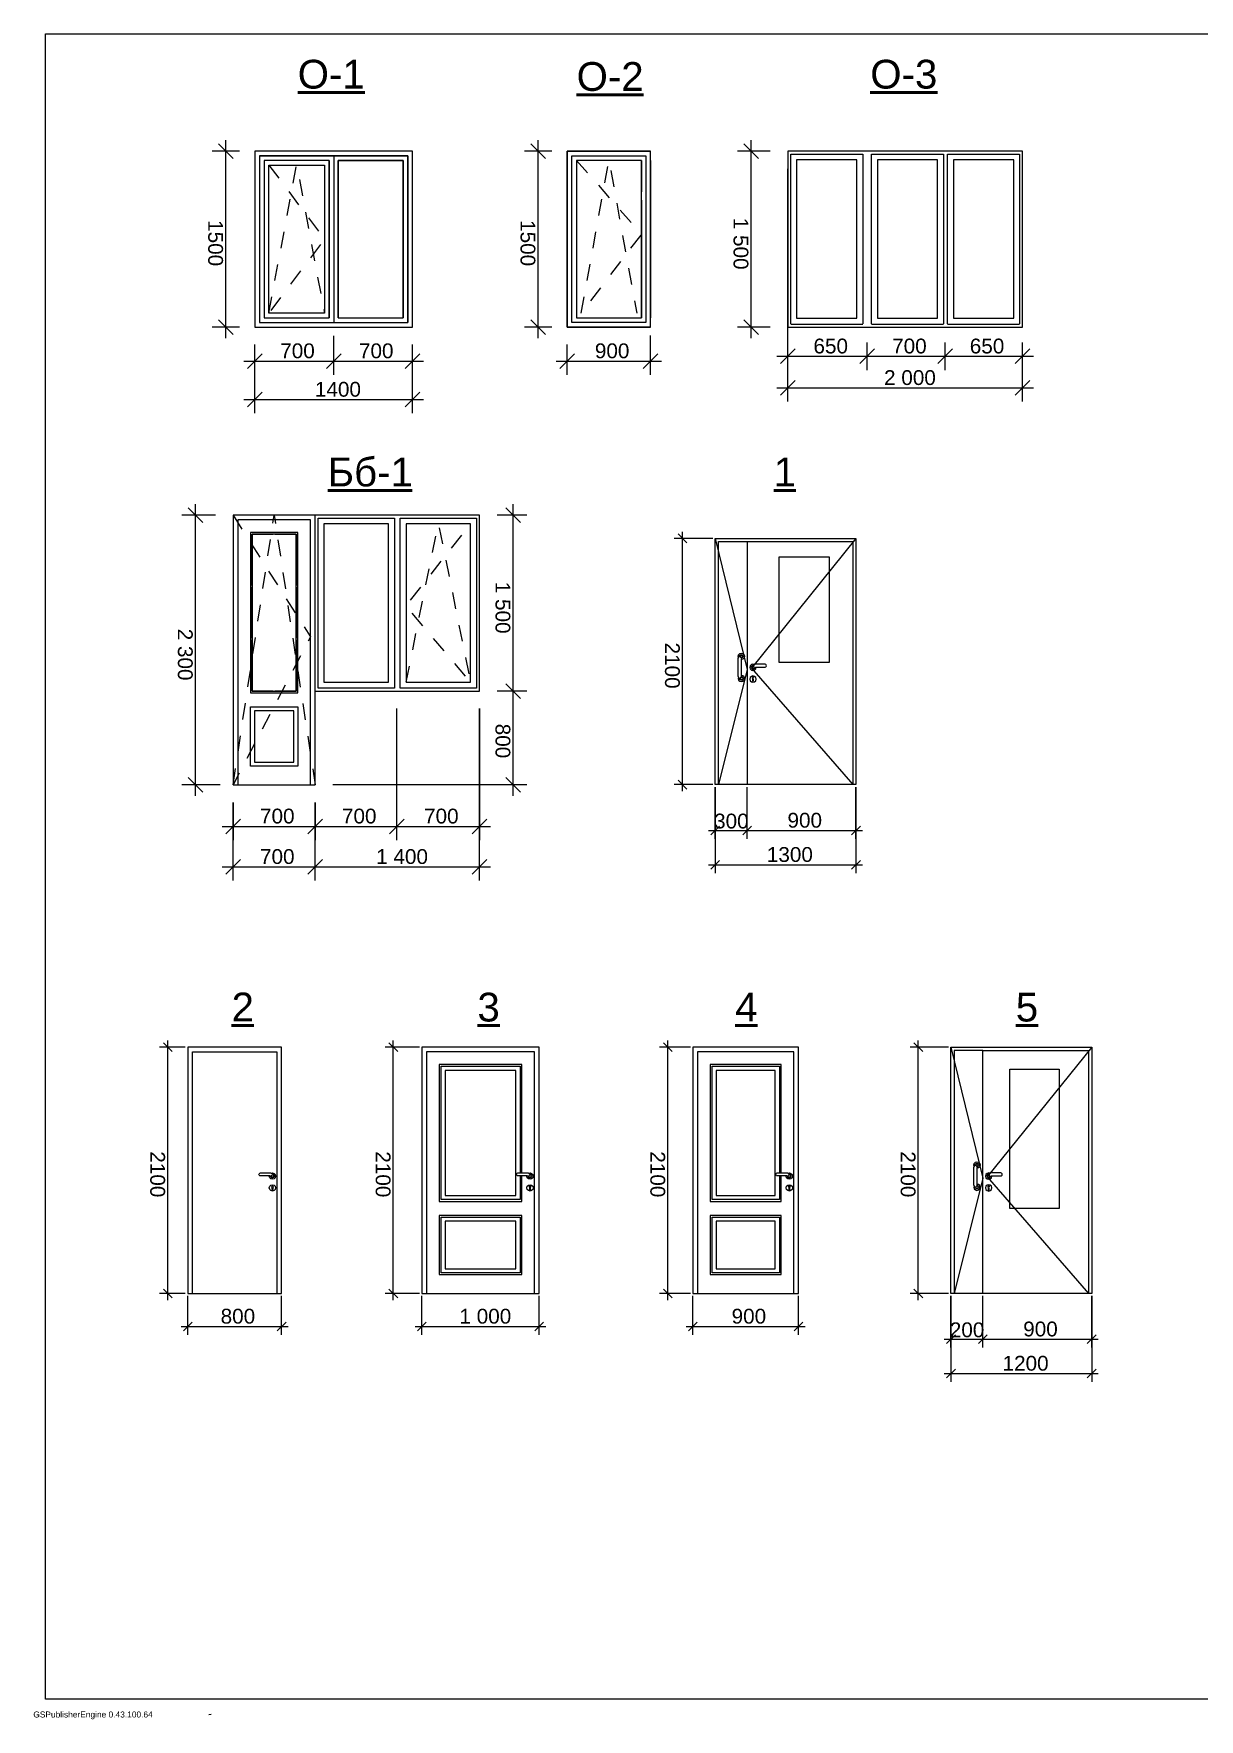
# Model space of a CAD drawing. Header units: millimetres. Extents: x 1372 to 666090, y 1285 to 31551.
# Drawn here: x 337854 to 357527, y 1655 to 30115 of the extents above; entities that cross this region are included whole.
import ezdxf

# ---------------------------------------------------------------- set-up
doc = ezdxf.new("R2010")
doc.units = ezdxf.units.MM
for name, color, linetype in [('PDF _ar_note', 7, 'Continuous'), ('PDF _Геометрия', 7, 'Continuous'), ('PDF _Конструктив - Стены Несущие', 7, 'Continuous'), ('PDF _план', 7, 'Continuous'), ('PDF _РАЗМЕР', 7, 'Continuous'), ('PDF _Размер - Общий', 7, 'Continuous'), ('PDF _Слой ArchiCAD', 7, 'Continuous'), ('PDF _Текст', 7, 'Continuous')]:
    doc.layers.add(name, color=color, linetype=linetype)
doc.styles.add('PDF Arial', font='arial.ttf')

msp = doc.modelspace()

# ---------------------------------------------------------------- linework, layer by layer
at = {"layer": 'PDF _ar_note', "lineweight": 0}
for points in [[(350429.8, 19506.5), (351283.9, 19506.5), (351283.9, 21274.7), (350429.8, 21274.7)], [(355163.8, 10277.4), (354331.8, 10277.4), (354331.8, 12633.2), (355163.8, 12633.2)]]:
    msp.add_lwpolyline(points, close=True, dxfattribs=at)
at = {"layer": 'PDF _Геометрия', "lineweight": 9}
msp.add_lwpolyline([(340811.2, 1734.5), (340850.4, 1742.4)], dxfattribs=at)
at = {"layer": 'PDF _Конструктив - Стены Несущие', "lineweight": 25}
for points in [[(354542.9, 25209.4), (354542.9, 28132.8), (350582.5, 28132.8), (350582.5, 25209.4), (350582.5, 25206.3), (350582.5, 25172.4), (350582.5, 25162.5), (354542.9, 25162.5), (354542.9, 25172.4), (354542.9, 25206.3), (354542.9, 25209.4)], [(350632, 25219.3), (350632, 25311), (350632, 27984.2), (350632, 28083.3), (351845.8, 28083.3), (351845.8, 27984.2), (351845.8, 25311), (351845.8, 25219.3)], [(351994.3, 25219.3), (351994.3, 25311), (351994.3, 27984.2), (351994.3, 28083.3), (353208.2, 28083.3), (353208.2, 27984.2), (353208.2, 25311), (353208.2, 25219.3)], [(353279.5, 25219.3), (353279.5, 25311), (353279.5, 27984.2), (353279.5, 28083.3), (354493.4, 28083.3), (354493.4, 27984.2), (354493.4, 25311), (354493.4, 25219.3)], [(350632, 25212), (351845.8, 25212)], [(351994.3, 25212), (353208.2, 25212)], [(353279.5, 25212), (354493.4, 25212)], [(342604.3, 19016.2), (345376.5, 19016.2), (345376.5, 21986.5), (341218.1, 21986.5), (341218.1, 17432.1), (341297.3, 17432.1), (342525.1, 17432.1), (342525.1, 21907.3), (341297.3, 21907.3), (341297.3, 17432.1)], [(341218.1, 21986.5), (341368, 21750.6)], [(341890.7, 21852), (341911.2, 21986.5), (341932.8, 21844.7)], [(342525.1, 17432.1), (342604.3, 17432.1), (342604.3, 19016.2), (342604.3, 19115.2), (342604.3, 21887.5), (342604.3, 21986.5)], [(341540.9, 20801), (341540.9, 21663.7), (341896.3, 21663.7)], [(341926, 21663.7), (342281.5, 21663.7), (342281.5, 20801)], [(344696.7, 21773.2), (344752.4, 21499.4)], [(344905.1, 21427.4), (345077.8, 21647)], [(341517.9, 21514.8), (341667.7, 21279)], [(341806.7, 21299.5), (341848.7, 21575.7)], [(341974.8, 21568.5), (342016.8, 21292.2)], [(344585.1, 21355.1), (344640.9, 21628.9)], [(344473.6, 20807.6), (344529.3, 21081.3)], [(344559.5, 20988.2), (344732.3, 21207.8)], [(344808.2, 21225.6), (344864, 20951.8)], [(341722.6, 20747), (341764.6, 21023.3)], [(341817.6, 21043.1), (341967.5, 20807.3)], [(342058.9, 21016), (342100.9, 20739.8)], [(341540.9, 19908.6), (341540.9, 20771.3)], [(342117.3, 20571.5), (342267.2, 20335.7)], [(342281.5, 20771.3), (342281.5, 19908.6)], [(344214, 20549), (344386.8, 20768.6)], [(344362, 20259.9), (344417.8, 20533.8)], [(344919.8, 20678), (344975.5, 20404.2)], [(341638.5, 20194.5), (341680.5, 20470.8)], [(342143, 20463.5), (342185, 20187.3)], [(344421.2, 20119.4), (344240.9, 20332.8)], [(342417.1, 20099.8), (342525.1, 19929.9), (342488.8, 19860.7)], [(344250.5, 19712.3), (344306.2, 19986.1)], [(345031.3, 20130.4), (345087.1, 19856.6)], [(341896.3, 19016.2), (341540.9, 19016.2), (341540.9, 19878.9)], [(341554.4, 19642), (341596.5, 19918.3)], [(342281.5, 19878.9), (342281.5, 19016.2), (341926, 19016.2)], [(342227, 19911), (342269.1, 19634.8)], [(344781.9, 19692.6), (344601.6, 19906)], [(341470.3, 19089.5), (341512.4, 19365.8)], [(342359.3, 19613.1), (342229.7, 19365.5)], [(342311.1, 19358.5), (342353.1, 19082.3)], [(344138.9, 19164.7), (344194.7, 19438.5)], [(345142.7, 19265.7), (344962.3, 19479.1)], [(345142.9, 19582.8), (345198.6, 19309)], [(342100.2, 19117.9), (341970.7, 18870.4)], [(341386.3, 18537), (341428.3, 18813.3)], [(342395.2, 18806), (342437.2, 18529.8)], [(341841.1, 18622.8), (341711.6, 18375.2)], [(341302.2, 17984.5), (341344.2, 18260.8)], [(342479.3, 18253.5), (342521.3, 17977.3)], [(341582, 18127.6), (341452.5, 17880)], [(341323, 17632.4), (341218.1, 17432.1), (341260.2, 17708.3)], [(342563.3, 17701), (342604.3, 17432.1)]]:
    msp.add_lwpolyline(points, dxfattribs=at)
for points in [[(350731, 27984.2), (350731, 25311), (351746.8, 25311), (351746.8, 27984.2)], [(352093.4, 27984.2), (352093.4, 25311), (353109.2, 25311), (353109.2, 27984.2)], [(353378.5, 27984.2), (353378.5, 25311), (354394.3, 25311), (354394.3, 27984.2)], [(342653.8, 21838), (342653.8, 21937), (343940.9, 21937), (343940.9, 21838), (343940.9, 19164.7), (343940.9, 19065.7), (342653.8, 19065.7), (342653.8, 19164.7)], [(344039.9, 21838), (344039.9, 21937), (345327, 21937), (345327, 21838), (345327, 19164.7), (345327, 19065.7), (344039.9, 19065.7), (344039.9, 19164.7)], [(341511.2, 18986.5), (342311.2, 18986.5), (342311.2, 21693.4), (341511.2, 21693.4)], [(342281.5, 21663.7), (341540.9, 21663.7), (341540.9, 19016.2), (342281.5, 19016.2)], [(342752.8, 21838), (342752.8, 19164.7), (343841.9, 19164.7), (343841.9, 21838)], [(344138.9, 21838), (344138.9, 19164.7), (345228, 19164.7), (345228, 21838)], [(341511.2, 17748.9), (341511.2, 18748.9), (342311.2, 18748.9), (342311.2, 17748.9)], [(341580.5, 17818.2), (342241.9, 17818.2), (342241.9, 18679.6), (341580.5, 18679.6)]]:
    msp.add_lwpolyline(points, close=True, dxfattribs=at)
at = {"layer": 'PDF _Конструктив - Стены Несущие', "lineweight": 20}
for points in [[(349412, 17435.8), (349412, 21538.7), (349895.2, 21538.7), (349895.2, 17435.8), (349412, 17435.8), (349356.6, 17435.8), (349356.6, 21515), (349356.6, 21594.2), (351732.8, 21594.2), (351732.8, 21515), (351732.8, 17435.8), (351677.4, 17435.8)], [(349895.2, 21538.7), (351677.4, 21538.7), (351677.4, 17435.8), (349895.2, 17435.8)], [(349748.8, 19580.5), (349742.7, 19603.1), (349749.9, 19629.9), (349769.5, 19649.4), (349796.2, 19656.6), (349822.9, 19649.4), (349842.5, 19629.9), (349849.7, 19603.1), (349842.5, 19576.4), (349822.9, 19556.8), (349796.2, 19549.7), (349792.2, 19550.7)], [(349781.7, 19615.8), (349780.2, 19614.8), (349776.4, 19603.1), (349780.2, 19591.5), (349781.7, 19590.4)], [(349793.9, 19622), (349790.1, 19622), (349785.1, 19618.3)], [(349785.1, 19587.9), (349790.1, 19584.3), (349793.9, 19584.3)], [(349807.3, 19618.3), (349802.3, 19622), (349798.5, 19622)], [(349798.5, 19584.3), (349802.3, 19584.3), (349807.3, 19587.9)], [(349810.7, 19590.4), (349812.2, 19591.5), (349816, 19603.1), (349812.2, 19614.8), (349810.7, 19615.8)], [(350016.9, 19463.4), (349994.2, 19469.5), (349967.5, 19462.3), (349947.9, 19442.7), (349940.7, 19416), (349947.9, 19389.3), (349967.5, 19369.7), (349994.2, 19362.5), (350020.9, 19369.7), (350040.5, 19389.3), (350047.7, 19416), (350046.6, 19420)], [(349994.1, 19386.3), (349994.2, 19386.3), (349995.1, 19386.5)], [(350008.9, 19390.2), (350009.1, 19390.3), (350010.3, 19391.5)], [(350019.7, 19400.9), (350019.9, 19401.2), (350020.5, 19403.4)], [(349748.8, 19251.5), (349742.7, 19228.9), (349749.9, 19202.1), (349769.5, 19182.6), (349796.2, 19175.4), (349822.9, 19182.6), (349842.5, 19202.1), (349849.7, 19228.9), (349842.5, 19255.6), (349822.9, 19275.2), (349796.2, 19282.3), (349792.2, 19281.3)], [(349781.7, 19241.6), (349780.2, 19240.5), (349776.4, 19228.9), (349780.2, 19217.2), (349781.7, 19216.2)], [(349793.9, 19247.7), (349790.1, 19247.7), (349785.1, 19244.1)], [(349785.1, 19213.7), (349790.1, 19210), (349793.9, 19210)], [(349807.3, 19244.1), (349802.3, 19247.7), (349798.5, 19247.7)], [(349798.5, 19210), (349802.3, 19210), (349807.3, 19213.7)], [(349810.7, 19216.2), (349812.2, 19217.2), (349816, 19228.9), (349812.2, 19240.5), (349810.7, 19241.6)], [(350009, 19237.2), (350007.5, 19241), (350004.9, 19248), (349994.2, 19252.5), (349983.6, 19248), (349980.9, 19241), (349979.4, 19237.2), (349984.3, 19226.7), (349984.3, 19223.7), (349984.3, 19218), (349984.3, 19212.3), (349984.3, 19200.8), (349984.3, 19193.2), (349987.2, 19186.2), (349994.2, 19183.3), (350001.2, 19186.2), (350004.1, 19193.2), (350004.1, 19200.8), (350004.1, 19212.3), (350004.1, 19218), (350004.1, 19223.7), (350004.1, 19226.7)], [(353873.7, 12948.6), (353390.6, 12948.6), (353390.6, 8845.6), (353335.1, 8845.6), (353335.1, 12924.8), (353335.1, 13004), (355711.4, 13004), (355711.4, 12924.8), (355711.4, 8845.6), (355655.9, 8845.6), (353873.7, 8845.6), (353390.6, 8845.6)], [(353873.7, 8845.6), (353873.7, 12948.6), (355655.9, 12948.6), (355655.9, 8845.6)], [(353727.3, 10990.3), (353721.3, 11012.9), (353728.4, 11039.7), (353748, 11059.2), (353774.7, 11066.4), (353801.5, 11059.2), (353821, 11039.7), (353828.2, 11012.9), (353821, 10986.2), (353801.5, 10966.6), (353774.7, 10959.5), (353770.8, 10960.5)], [(353760.2, 11025.7), (353758.7, 11024.6), (353754.9, 11012.9), (353758.7, 11001.3), (353760.2, 11000.2)], [(353772.4, 11031.8), (353768.6, 11031.8), (353763.6, 11028.1)], [(353763.6, 10997.7), (353768.6, 10994.1), (353772.4, 10994.1)], [(353785.9, 11028.1), (353780.8, 11031.8), (353777.1, 11031.8)], [(353777.1, 10994.1), (353780.8, 10994.1), (353785.9, 10997.7)], [(353789.3, 11000.2), (353790.7, 11001.3), (353794.5, 11012.9), (353790.7, 11024.6), (353789.3, 11025.7)], [(353995.4, 10873.2), (353972.7, 10879.3), (353946, 10872.1), (353926.4, 10852.5), (353919.3, 10825.8), (353926.4, 10799.1), (353946, 10779.5), (353972.7, 10772.3), (353999.5, 10779.5), (354019.1, 10799.1), (354026.2, 10825.8), (354025.2, 10829.8)], [(353727.3, 10661.3), (353721.3, 10638.7), (353728.4, 10611.9), (353748, 10592.4), (353774.7, 10585.2), (353801.5, 10592.4), (353821, 10611.9), (353828.2, 10638.7), (353821, 10665.4), (353801.5, 10685), (353774.7, 10692.1), (353770.8, 10691.1)], [(353760.2, 10651.4), (353758.7, 10650.3), (353754.9, 10638.7), (353758.7, 10627), (353760.2, 10626)], [(353772.4, 10657.5), (353768.6, 10657.5), (353763.6, 10653.9)], [(353763.6, 10623.5), (353768.6, 10619.8), (353772.4, 10619.8)], [(353785.9, 10653.9), (353780.8, 10657.5), (353777.1, 10657.5)], [(353777.1, 10619.8), (353780.8, 10619.8), (353785.9, 10623.5)], [(353789.3, 10626), (353790.7, 10627), (353794.5, 10638.7), (353790.7, 10650.3), (353789.3, 10651.4)], [(353987.5, 10647), (353986.1, 10650.8), (353983.4, 10657.8), (353972.7, 10662.3), (353962.1, 10657.8), (353959.4, 10650.8), (353958, 10647), (353962.8, 10636.5), (353962.8, 10633.5), (353962.8, 10627.8), (353962.8, 10622.1), (353962.8, 10610.6), (353962.8, 10603), (353965.7, 10596), (353972.7, 10593.1), (353979.7, 10596), (353982.6, 10603), (353982.6, 10610.6), (353982.6, 10622.1), (353982.6, 10627.8), (353982.6, 10633.5), (353982.6, 10636.5)], [(353972.7, 10796.1), (353973.6, 10796.3)], [(353972.7, 10796.1), (353972.7, 10796.1)], [(353987.4, 10800), (353987.6, 10800.1), (353988.8, 10801.3)], [(353998.2, 10810.7), (353998.5, 10811), (353999.1, 10813.2)]]:
    msp.add_lwpolyline(points, dxfattribs=at)
for points in [[(349792.2, 19275.3), (349802.7, 19257.3), (349812.6, 19253.9), (349822.8, 19242.6), (349826.1, 19227.6), (349821.6, 19213.1), (349810.5, 19202.6), (349795.7, 19198.9), (349781, 19203.1), (349771, 19213.2), (349742.7, 19262), (349742.7, 19570), (349771, 19618.8), (349781, 19629), (349795.7, 19633.1), (349810.5, 19629.4), (349821.6, 19618.9), (349826.1, 19604.4), (349822.8, 19589.4), (349812.6, 19578.1), (349802.7, 19574.8), (349792.2, 19556.7)], [(349796.2, 19583.3), (349782.2, 19589.1), (349776.4, 19603.1), (349782.2, 19617.1), (349796.2, 19622.9), (349810.2, 19617.1), (349816, 19603.1), (349810.2, 19589.1)], [(350198.2, 19420), (350209.7, 19423.1), (350218.8, 19432.2), (350222.2, 19444.7), (350218.8, 19457.2), (350209.7, 19466.4), (350198.2, 19469.5), (350027.4, 19469.5), (349978.5, 19441.2), (349968.4, 19431.2), (349964.3, 19416.5), (349967.9, 19401.7), (349978.4, 19390.6), (349993, 19386.1), (350007.9, 19389.4), (350019.3, 19399.6), (350022.6, 19409.5), (350040.7, 19420)], [(349994.2, 19435.8), (349982.6, 19432), (349975.4, 19422.1), (349975.4, 19409.9), (349982.6, 19400), (349994.2, 19396.2), (350005.9, 19400), (350013, 19409.9), (350013, 19422.1), (350005.9, 19432)], [(349796.2, 19248.7), (349782.2, 19242.9), (349776.4, 19228.9), (349782.2, 19214.9), (349796.2, 19209.1), (349810.2, 19214.9), (349816, 19228.9), (349810.2, 19242.9)], [(349940.7, 19218), (349947.9, 19191.2), (349967.5, 19171.7), (349994.2, 19164.5), (350020.9, 19171.7), (350040.5, 19191.2), (350047.7, 19218), (350040.5, 19244.7), (350020.9, 19264.3), (349994.2, 19271.4), (349967.5, 19264.3), (349947.9, 19244.7)], [(353770.8, 10685.1), (353781.2, 10667.1), (353791.2, 10663.7), (353801.4, 10652.4), (353804.7, 10637.5), (353800.2, 10622.9), (353789.1, 10612.4), (353774.2, 10608.7), (353759.5, 10612.9), (353749.5, 10623), (353721.3, 10671.8), (353721.3, 10979.8), (353749.5, 11028.6), (353759.5, 11038.8), (353774.2, 11042.9), (353789.1, 11039.2), (353800.2, 11028.8), (353804.7, 11014.2), (353801.4, 10999.2), (353791.2, 10987.9), (353781.2, 10984.6), (353770.8, 10966.5)], [(353774.7, 10993.1), (353760.7, 10998.9), (353754.9, 11012.9), (353760.7, 11026.9), (353774.7, 11032.7), (353788.7, 11026.9), (353794.5, 11012.9), (353788.7, 10998.9)], [(353942.8, 10826.3), (353946.4, 10811.5), (353956.9, 10800.4), (353971.5, 10795.9), (353986.4, 10799.2), (353997.8, 10809.4), (354001.1, 10819.3), (354019.2, 10829.8), (354176.7, 10829.8), (354188.2, 10832.9), (354197.4, 10842), (354200.7, 10854.5), (354197.4, 10867), (354188.2, 10876.2), (354176.7, 10879.3), (354005.9, 10879.3), (353957.1, 10851), (353946.9, 10841)], [(353972.7, 10845.6), (353961.1, 10841.8), (353953.9, 10831.9), (353953.9, 10819.7), (353961.1, 10809.8), (353972.7, 10806), (353984.4, 10809.8), (353991.6, 10819.7), (353991.6, 10831.9), (353984.4, 10841.8)], [(353774.7, 10658.5), (353760.7, 10652.7), (353754.9, 10638.7), (353760.7, 10624.7), (353774.7, 10618.9), (353788.7, 10624.7), (353794.5, 10638.7), (353788.7, 10652.7)], [(353919.3, 10627.8), (353926.4, 10601.1), (353946, 10581.5), (353972.7, 10574.3), (353999.5, 10581.5), (354019.1, 10601.1), (354026.2, 10627.8), (354019.1, 10654.5), (353999.5, 10674.1), (353972.7, 10681.3), (353946, 10674.1), (353926.4, 10654.5)]]:
    msp.add_lwpolyline(points, close=True, dxfattribs=at)
at = {"layer": 'PDF _Конструктив - Стены Несущие', "lineweight": 15}
for points in [[(341723.8, 13004), (340454.3, 13004), (340454.3, 8845.6), (340533.5, 8845.6), (340533.5, 12924.8), (341723.8, 12924.8)], [(341525.7, 12924.8), (341959.3, 12924.8), (341959.3, 8845.6), (342038.5, 8845.6), (342038.5, 13004), (341525.7, 13004)], [(341723.8, 13004), (341723.8, 13004)], [(341723.8, 12924.8), (341723.8, 12924.8)], [(346306.7, 8845.6), (346306.7, 12924.8), (344919.1, 12924.8), (344484.9, 12924.8), (344484.9, 8845.6), (344919.1, 8845.6), (346306.7, 8845.6), (346385.9, 8845.6), (346385.9, 13004), (344919.1, 13004), (344405.7, 13004), (344405.7, 8845.6), (344484.9, 8845.6)], [(350682.8, 8845.6), (350682.8, 12924.8), (349059.1, 12924.8), (349059.1, 8845.6), (350682.8, 8845.6), (350762, 8845.6), (350762, 13004), (348979.9, 13004), (348979.9, 8845.6), (349059.1, 8845.6)], [(346092.8, 10879.3), (346092.8, 12711), (344919.1, 12711), (344698.8, 12711), (344698.8, 10400.1), (344919.1, 10400.1), (346092.8, 10400.1), (346092.8, 10829.8)], [(346063.1, 10829.8), (346063.1, 10429.8), (344919.1, 10429.8), (344728.5, 10429.8), (344728.5, 12681.3), (344919.1, 12681.3), (346063.1, 12681.3), (346063.1, 10879.3)], [(350469, 10879.3), (350469, 12711), (349272.9, 12711), (349272.9, 10400.1), (350469, 10400.1), (350469, 10829.8)], [(350439.3, 10829.8), (350439.3, 10429.8), (349302.6, 10429.8), (349302.6, 12681.3), (350439.3, 12681.3), (350439.3, 10879.3)], [(341861.4, 10873.2), (341884, 10879.3), (341910.8, 10872.1), (341930.3, 10852.5), (341937.5, 10825.8), (341930.3, 10799.1), (341910.8, 10779.5), (341884, 10772.3), (341857.3, 10779.5), (341837.7, 10799.1), (341830.6, 10825.8), (341831.6, 10829.8)], [(346208.8, 10873.2), (346231.4, 10879.3), (346258.2, 10872.1), (346277.7, 10852.5), (346284.9, 10825.8), (346277.7, 10799.1), (346258.2, 10779.5), (346231.4, 10772.3), (346204.7, 10779.5), (346185.1, 10799.1), (346178, 10825.8), (346179, 10829.8)], [(350584.9, 10873.2), (350607.6, 10879.3), (350634.3, 10872.1), (350653.9, 10852.5), (350661, 10825.8), (350653.9, 10799.1), (350634.3, 10779.5), (350607.6, 10772.3), (350580.8, 10779.5), (350561.3, 10799.1), (350554.1, 10825.8), (350555.2, 10829.8)], [(341858.5, 10810.7), (341858.3, 10811), (341857.7, 10813.2)], [(341869.4, 10800), (341869.2, 10800.1), (341868, 10801.3)], [(341884.1, 10796.1), (341884, 10796.1), (341883.2, 10796.3)], [(346205.9, 10810.7), (346205.7, 10811), (346205.1, 10813.2)], [(346216.8, 10800), (346216.6, 10800.1), (346215.4, 10801.3)], [(346231.5, 10796.1), (346231.4, 10796.1), (346230.6, 10796.3)], [(350582.1, 10810.7), (350581.9, 10811), (350581.3, 10813.2)], [(350592.9, 10800), (350592.7, 10800.1), (350591.5, 10801.3)], [(350607.7, 10796.1), (350607.6, 10796.1), (350606.7, 10796.3)], [(340533.5, 8845.6), (341723.8, 8845.6)], [(341525.7, 8845.6), (341959.3, 8845.6)], [(341723.8, 8845.6), (341723.8, 8845.6)]]:
    msp.add_lwpolyline(points, dxfattribs=at)
for points in [[(344919.1, 12611.9), (344797.8, 12611.9), (344797.8, 10499.1), (344919.1, 10499.1), (345993.8, 10499.1), (345993.8, 12611.9)], [(349371.9, 10499.1), (350370, 10499.1), (350370, 12611.9), (349371.9, 12611.9)], [(341680.1, 10829.8), (341668.5, 10832.9), (341659.4, 10842), (341656, 10854.5), (341659.4, 10867), (341668.5, 10876.2), (341680.1, 10879.3), (341850.9, 10879.3), (341899.7, 10851), (341909.8, 10841), (341914, 10826.3), (341910.3, 10811.5), (341899.8, 10800.4), (341885.2, 10795.9), (341870.3, 10799.2), (341859, 10809.4), (341855.6, 10819.3), (341837.6, 10829.8)], [(341884, 10845.6), (341895.7, 10841.8), (341902.9, 10831.9), (341902.9, 10819.7), (341895.7, 10809.8), (341884, 10806), (341872.4, 10809.8), (341865.2, 10819.7), (341865.2, 10831.9), (341872.4, 10841.8)], [(346027.5, 10829.8), (346016, 10832.9), (346006.8, 10842), (346003.5, 10854.5), (346006.8, 10867), (346016, 10876.2), (346027.5, 10879.3), (346198.3, 10879.3), (346247.1, 10851), (346257.3, 10841), (346261.4, 10826.3), (346257.7, 10811.5), (346247.3, 10800.4), (346232.7, 10795.9), (346217.8, 10799.2), (346206.4, 10809.4), (346203.1, 10819.3), (346185, 10829.8)], [(346231.4, 10845.6), (346243.1, 10841.8), (346250.3, 10831.9), (346250.3, 10819.7), (346243.1, 10809.8), (346231.4, 10806), (346219.8, 10809.8), (346212.6, 10819.7), (346212.6, 10831.9), (346219.8, 10841.8)], [(350403.6, 10829.8), (350392.1, 10832.9), (350382.9, 10842), (350379.6, 10854.5), (350382.9, 10867), (350392.1, 10876.2), (350403.6, 10879.3), (350574.4, 10879.3), (350623.3, 10851), (350633.4, 10841), (350637.5, 10826.3), (350633.9, 10811.5), (350623.4, 10800.4), (350608.8, 10795.9), (350593.9, 10799.2), (350582.5, 10809.4), (350579.2, 10819.3), (350561.1, 10829.8)], [(350607.6, 10845.6), (350619.2, 10841.8), (350626.4, 10831.9), (350626.4, 10819.7), (350619.2, 10809.8), (350607.6, 10806), (350595.9, 10809.8), (350588.7, 10819.7), (350588.7, 10831.9), (350595.9, 10841.8)], [(341884, 10574.3), (341857.3, 10581.5), (341837.7, 10601.1), (341830.6, 10627.8), (341837.7, 10654.5), (341857.3, 10674.1), (341884, 10681.3), (341910.8, 10674.1), (341930.3, 10654.5), (341937.5, 10627.8), (341930.3, 10601.1), (341910.8, 10581.5)], [(341874.1, 10627.8), (341874.1, 10622.1), (341874.1, 10610.6), (341874.1, 10603), (341877, 10596), (341884, 10593.1), (341891, 10596), (341893.9, 10603), (341893.9, 10610.6), (341893.9, 10622.1), (341893.9, 10627.8), (341893.9, 10633.5), (341893.9, 10636.5), (341898.8, 10647), (341897.3, 10650.8), (341894.7, 10657.8), (341884, 10662.3), (341873.4, 10657.8), (341870.7, 10650.8), (341869.2, 10647), (341874.1, 10636.5), (341874.1, 10633.5)], [(346231.4, 10574.3), (346204.7, 10581.5), (346185.1, 10601.1), (346178, 10627.8), (346185.1, 10654.5), (346204.7, 10674.1), (346231.4, 10681.3), (346258.2, 10674.1), (346277.7, 10654.5), (346284.9, 10627.8), (346277.7, 10601.1), (346258.2, 10581.5)], [(346221.5, 10627.8), (346221.5, 10622.1), (346221.5, 10610.6), (346221.5, 10603), (346224.4, 10596), (346231.4, 10593.1), (346238.4, 10596), (346241.3, 10603), (346241.3, 10610.6), (346241.3, 10622.1), (346241.3, 10627.8), (346241.3, 10633.5), (346241.3, 10636.5), (346246.2, 10647), (346244.8, 10650.8), (346242.1, 10657.8), (346231.4, 10662.3), (346220.8, 10657.8), (346218.1, 10650.8), (346216.7, 10647), (346221.5, 10636.5), (346221.5, 10633.5)], [(350607.6, 10574.3), (350580.8, 10581.5), (350561.3, 10601.1), (350554.1, 10627.8), (350561.3, 10654.5), (350580.8, 10674.1), (350607.6, 10681.3), (350634.3, 10674.1), (350653.9, 10654.5), (350661, 10627.8), (350653.9, 10601.1), (350634.3, 10581.5)], [(350597.7, 10627.8), (350597.7, 10622.1), (350597.7, 10610.6), (350597.7, 10603), (350600.6, 10596), (350607.6, 10593.1), (350614.6, 10596), (350617.5, 10603), (350617.5, 10610.6), (350617.5, 10622.1), (350617.5, 10627.8), (350617.5, 10633.5), (350617.5, 10636.5), (350622.4, 10647), (350620.9, 10650.8), (350618.2, 10657.8), (350607.6, 10662.3), (350596.9, 10657.8), (350594.3, 10650.8), (350592.8, 10647), (350597.7, 10636.5), (350597.7, 10633.5)], [(344919.1, 10162.4), (344698.8, 10162.4), (344698.8, 9162.4), (344919.1, 9162.4), (346092.8, 9162.4), (346092.8, 10162.4)], [(344919.1, 9192.1), (344728.5, 9192.1), (344728.5, 10132.7), (344919.1, 10132.7), (346063.1, 10132.7), (346063.1, 9192.1)], [(344919.1, 10063.4), (344797.8, 10063.4), (344797.8, 9261.5), (344919.1, 9261.5), (345993.8, 9261.5), (345993.8, 10063.4)], [(349272.9, 9162.4), (350469, 9162.4), (350469, 10162.4), (349272.9, 10162.4)], [(349302.6, 9192.1), (349302.6, 10132.7), (350439.3, 10132.7), (350439.3, 9192.1)], [(349371.9, 9261.5), (350370, 9261.5), (350370, 10063.4), (349371.9, 10063.4)]]:
    msp.add_lwpolyline(points, close=True, dxfattribs=at)
at = {"layer": 'PDF _план', "lineweight": 15}
for points in [[(341587.9, 25162.5), (344245.6, 25162.5), (344245.6, 28132.8), (341587.9, 28132.8)], [(341666.1, 25240.6), (344167.4, 25240.6), (344167.4, 28054.6), (341666.1, 28054.6)], [(342838.6, 27976.4), (341744.3, 27976.4), (341744.3, 25318.8), (342838.6, 25318.8)], [(341822.4, 27898.3), (342760.4, 27898.3), (342760.4, 25397), (341822.4, 25397)], [(342994.9, 25318.8), (344089.2, 25318.8), (344089.2, 27976.4), (342994.9, 27976.4)], [(348188.2, 25240.6), (346937.5, 25240.6), (346937.5, 28054.6), (348188.2, 28054.6)], [(348110, 27976.4), (347015.7, 27976.4), (347015.7, 25318.8), (348110, 25318.8)]]:
    msp.add_lwpolyline(points, close=True, dxfattribs=at)
at = {"layer": 'PDF _план', "lineweight": 5}
for points in [[(341822.4, 27898.3), (341990.1, 27674.7)], [(347015.7, 27976.4), (347200.2, 27766.6)], [(342234.4, 27594.1), (342285.9, 27868.7)], [(342337.4, 27653.1), (342388.9, 27378.5)], [(347493.8, 27596.3), (347543.7, 27871.2)], [(347593.7, 27806.7), (347643.7, 27531.8)], [(342157.8, 27451.2), (342325.4, 27227.6)], [(347384.7, 27556.7), (347569.2, 27346.8)], [(342131.4, 27044.8), (342182.9, 27319.5)], [(342440.4, 27103.9), (342491.9, 26829.2)], [(347393.8, 27046.5), (347443.8, 27321.4)], [(347693.7, 27256.8), (347743.7, 26981.9)], [(347753.7, 27137), (347938.2, 26927.1)], [(342028.4, 26495.5), (342079.9, 26770.2)], [(342493.1, 27004.1), (342660.7, 26780.6)], [(347293.8, 26496.7), (347343.8, 26771.6)], [(342692.5, 26557), (342524.8, 26333.5)], [(342543.4, 26554.6), (342594.9, 26279.9)], [(347793.7, 26707), (347843.7, 26432.1)], [(348098.4, 26716.4), (347929.2, 26494.1)], [(341925.4, 25946.3), (341976.9, 26220.9)], [(347193.8, 25946.8), (347243.8, 26221.7)], [(347759.9, 26271.8), (347590.6, 26049.4)], [(342357.2, 26109.9), (342189.5, 25886.4)], [(342646.4, 26005.3), (342697.9, 25730.7)], [(347893.6, 26157.2), (347943.6, 25882.3)], [(341822.4, 25397), (341873.9, 25671.6)], [(342021.9, 25662.8), (341854.2, 25439.3)], [(347093.9, 25397), (347143.9, 25671.9)], [(347421.4, 25827.1), (347252.1, 25604.8)], [(342749.3, 25456), (342760.4, 25397)], [(347993.6, 25607.3), (348031.9, 25397)], [(349356.6, 21594.2), (349895.2, 19381.3), (349412, 17435.8)], [(351732.8, 21594.2), (349967.9, 19401.7), (351677.4, 17435.8)], [(353335.1, 13004), (353873.7, 10791.1), (353390.6, 8845.6)], [(355711.4, 13004), (353946.4, 10811.5), (355655.9, 8845.6)]]:
    msp.add_lwpolyline(points, dxfattribs=at)
at = {"layer": 'PDF _план', "lineweight": 15}
for points in [[(342916.8, 28054.6), (342916.8, 25240.6)], [(348266.4, 25162.5), (346859.4, 25162.5), (346859.4, 28132.8), (348266.4, 28132.8), (346859.4, 28132.8), (346859.4, 25162.5), (348266.4, 25162.5), (348266.4, 28132.8)]]:
    msp.add_lwpolyline(points, dxfattribs=at)
at = {"layer": 'PDF _РАЗМЕР', "lineweight": 15}
for points in [[(341666.1, 28054.6), (344167.4, 28054.6), (344167.4, 25240.6)], [(342838.6, 27976.4), (342838.6, 25318.8)], [(342994.9, 25318.8), (342994.9, 27976.4), (344089.2, 27976.4), (344089.2, 25318.8)], [(348110, 27976.4), (348110, 27442.8)], [(348266.4, 27976.4), (348266.4, 25318.8)], [(348110, 27304.4), (348110, 25318.8)]]:
    msp.add_lwpolyline(points, dxfattribs=at)
at = {"layer": 'PDF _Размер - Общий', "lineweight": 20}
for points in [[(341219.3, 28009), (340971.8, 28256.5)], [(341095.5, 24976.8), (341095.5, 25162.5), (341095.5, 28132.8), (341095.5, 28318.4)], [(346490.7, 28009), (346243.2, 28256.5)], [(346367, 24976.8), (346367, 25162.5), (346367, 28132.8), (346367, 28318.4)], [(350086.2, 28009), (349838.7, 28256.5)], [(349962.5, 24976.8), (349962.5, 25162.5), (349962.5, 28132.8), (349962.5, 28318.4)], [(341327.6, 28132.8), (340863.5, 28132.8)], [(346599, 28132.8), (346134.9, 28132.8)], [(350285.4, 28132.8), (349730.4, 28132.8)], [(350582.5, 24436.4), (350582.5, 27835.7)], [(341327.6, 25162.5), (340863.5, 25162.5)], [(340971.8, 25286.2), (341219.3, 25038.7)], [(346599, 25162.5), (346134.9, 25162.5)], [(346243.2, 25286.2), (346490.7, 25038.7)], [(350285.4, 25162.5), (349730.4, 25162.5)], [(349838.7, 25286.2), (350086.2, 25038.7)], [(341587.9, 24355.5), (341587.9, 24865.4)], [(342916.8, 24355.5), (342916.8, 25011.7)], [(344245.6, 24355.5), (344245.6, 24865.4)], [(346859.4, 24355.5), (346859.4, 24865.4)], [(348266.4, 24355.5), (348266.4, 25021.8)], [(350706.2, 24792.2), (350458.7, 24544.7)], [(350582.5, 23903.5), (350582.5, 24865.4)], [(352045.9, 24792.2), (351798.4, 24544.7)], [(351922.2, 24436.4), (351922.2, 24900.5)], [(353362.4, 24792.2), (353114.9, 24544.7)], [(353238.7, 24436.4), (353238.7, 24900.5)], [(354419.1, 24544.7), (354666.6, 24792.2)], [(354542.9, 24436.4), (354542.9, 24900.5)], [(354542.9, 23903.5), (354542.9, 24865.4)], [(341402.3, 24587.5), (341587.9, 24587.5), (342916.8, 24587.5), (344245.6, 24587.5), (344431.2, 24587.5)], [(341711.7, 24711.3), (341464.2, 24463.8)], [(341587.9, 23706.1), (341587.9, 24608)], [(343040.5, 24711.3), (342793, 24463.8)], [(344121.8, 24463.8), (344369.3, 24711.3)], [(344245.6, 23706.1), (344245.6, 24608)], [(346673.7, 24587.5), (346859.4, 24587.5), (348266.4, 24587.5), (348452, 24587.5)], [(346983.1, 24711.3), (346735.6, 24463.8)], [(348142.6, 24463.8), (348390.1, 24711.3)], [(350396.8, 24668.4), (350582.5, 24668.4), (351922.2, 24668.4), (353238.7, 24668.4), (354542.9, 24668.4), (354728.5, 24668.4)], [(350706.2, 24259.3), (350458.7, 24011.8)], [(354419.1, 24011.8), (354666.6, 24259.3)], [(341402.3, 23938.1), (341587.9, 23938.1), (344245.6, 23938.1), (344431.2, 23938.1)], [(341711.7, 24061.9), (341464.2, 23814.3)], [(344121.8, 23814.3), (344369.3, 24061.9)], [(350396.8, 24135.5), (350582.5, 24135.5), (354542.9, 24135.5), (354728.5, 24135.5)], [(340921.1, 21986.5), (340352.1, 21986.5)], [(340707.9, 21862.7), (340460.4, 22110.2)], [(340584.1, 17246.4), (340584.1, 17432.1), (340584.1, 21986.5), (340584.1, 22172.1)], [(346177, 21986.5), (345673.5, 21986.5)], [(346068.7, 21862.7), (345821.2, 22110.2)], [(345944.9, 17246.4), (345944.9, 17432.1), (345944.9, 19016.2), (345944.9, 21986.5), (345944.9, 22172.1)], [(345821.2, 19140), (346068.7, 18892.4)], [(346177, 19016.2), (345673.5, 19016.2)], [(343984, 16499.8), (343984, 18719.2)], [(345376.5, 15816.4), (345376.5, 18719.2), (345376.5, 16499.8)], [(341000.3, 17432.1), (340352.1, 17432.1)], [(340460.4, 17555.8), (340707.9, 17308.3)], [(346177, 17432.1), (342901.3, 17432.1)], [(345821.2, 17555.8), (346068.7, 17308.3)], [(341218.1, 15816.4), (341218.1, 17135), (341218.1, 16499.8)], [(342604.3, 15816.4), (342604.3, 17135), (342604.3, 16499.8)], [(341341.9, 16855.6), (341094.4, 16608.1)], [(342728, 16855.6), (342480.5, 16608.1)], [(344107.7, 16855.6), (343860.2, 16608.1)], [(345252.8, 16608.1), (345500.3, 16855.6)], [(341032.5, 16731.8), (341218.1, 16731.8), (342604.3, 16731.8), (343984, 16731.8), (345376.5, 16731.8), (345562.2, 16731.8)], [(341032.5, 16048.4), (341218.1, 16048.4), (342604.3, 16048.4), (345376.5, 16048.4), (345562.2, 16048.4)], [(341341.9, 16172.2), (341094.4, 15924.7)], [(342728, 16172.2), (342480.5, 15924.7)], [(345252.8, 15924.7), (345500.3, 16172.2)]]:
    msp.add_lwpolyline(points, dxfattribs=at)
at = {"layer": 'PDF _Размер - Общий', "lineweight": 15}
for points in [[(348879.8, 21519.9), (348731.2, 21668.5)], [(348805.5, 17324.4), (348805.5, 17435.8), (348805.5, 21594.2), (348805.5, 21705.6)], [(349314.5, 21594.2), (348666.3, 21594.2)], [(349314.5, 17435.8), (348666.3, 17435.8)], [(348731.2, 17510.1), (348879.8, 17361.5)], [(349356.6, 16522.3), (349356.6, 17393.7), (349356.6, 15943.8)], [(349895.2, 16522.3), (349895.2, 17393.7)], [(351732.8, 16522.3), (351732.8, 17393.7), (351732.8, 15943.8)], [(349245.2, 16661.5), (349356.6, 16661.5), (349895.2, 16661.5), (351732.8, 16661.5), (351844.2, 16661.5)], [(349430.8, 16735.8), (349282.3, 16587.3)], [(349969.5, 16735.8), (349820.9, 16587.3)], [(351658.6, 16587.3), (351807.1, 16735.8)], [(349245.2, 16083.1), (349356.6, 16083.1), (351732.8, 16083.1), (351844.2, 16083.1)], [(349430.8, 16157.3), (349282.3, 16008.8)], [(351658.6, 16008.8), (351807.1, 16157.3)], [(340117.6, 8734.2), (340117.6, 8845.6), (340117.6, 13004), (340117.6, 13115.4)], [(343923.1, 8734.2), (343923.1, 8845.6), (343923.1, 13004), (343923.1, 13115.4)], [(348558.3, 8734.2), (348558.3, 8845.6), (348558.3, 13004), (348558.3, 13115.4)], [(352784, 8734.2), (352784, 8845.6), (352784, 13004), (352784, 13115.4)], [(340412.2, 13004), (339978.4, 13004)], [(340191.9, 12929.8), (340043.4, 13078.3)], [(344363.7, 13004), (343783.8, 13004)], [(343997.3, 12929.8), (343848.8, 13078.3)], [(348937.8, 13004), (348419, 13004)], [(348632.5, 12929.8), (348484, 13078.3)], [(353293, 13004), (352644.8, 13004)], [(352858.3, 12929.8), (352709.8, 13078.3)], [(340412.2, 8845.6), (339978.4, 8845.6)], [(340043.4, 8919.9), (340191.9, 8771.4)], [(344363.7, 8845.6), (343783.8, 8845.6)], [(343848.8, 8919.9), (343997.3, 8771.4)], [(348937.8, 8845.6), (348419, 8845.6)], [(348484, 8919.9), (348632.5, 8771.4)], [(353293, 8845.6), (352644.8, 8845.6)], [(352709.8, 8919.9), (352858.3, 8771.4)], [(340454.3, 8148.1), (340454.3, 8803.5)], [(342038.5, 8148.1), (342038.5, 8803.5)], [(344405.7, 8148.1), (344405.7, 8803.5)], [(346385.9, 8148.1), (346385.9, 8803.5)], [(348979.9, 8148.1), (348979.9, 8803.5)], [(350762, 8148.1), (350762, 8803.5)], [(353335.1, 7932.1), (353335.1, 8803.5), (353335.1, 7353.7)], [(353873.7, 7932.1), (353873.7, 8803.5)], [(355711.4, 7932.1), (355711.4, 8803.5), (355711.4, 7353.7)], [(340342.9, 8287.3), (340454.3, 8287.3), (342038.5, 8287.3), (342149.9, 8287.3)], [(340528.6, 8361.6), (340380.1, 8213)], [(341964.2, 8213), (342112.7, 8361.6)], [(344294.4, 8287.3), (344405.7, 8287.3), (346385.9, 8287.3), (346497.3, 8287.3)], [(344480, 8361.6), (344331.5, 8213)], [(346311.6, 8213), (346460.2, 8361.6)], [(348868.5, 8287.3), (348979.9, 8287.3), (350762, 8287.3), (350873.4, 8287.3)], [(349054.1, 8361.6), (348905.6, 8213)], [(350687.8, 8213), (350836.3, 8361.6)], [(353223.7, 8071.3), (353335.1, 8071.3), (353873.7, 8071.3), (355711.4, 8071.3), (355822.7, 8071.3)], [(353409.4, 8145.6), (353260.9, 7997.1)], [(353948, 8145.6), (353799.5, 7997.1)], [(355637.1, 7997.1), (355785.6, 8145.6)], [(353223.7, 7492.9), (353335.1, 7492.9), (355711.4, 7492.9), (355822.7, 7492.9)], [(353409.4, 7567.1), (353260.9, 7418.6)], [(355637.1, 7418.6), (355785.6, 7567.1)]]:
    msp.add_lwpolyline(points, dxfattribs=at)
at = {"layer": 'PDF _Слой ArchiCAD', "lineweight": 20}
msp.add_lwpolyline([(338054.6, 30115.4), (377163.4, 30115.4), (377163.4, 1996.6), (338054.6, 1996.6)], close=True, dxfattribs=at)
at = {"layer": 'PDF _Слой ArchiCAD', "lineweight": 50}
for points in [[(342309.7, 29120.6), (342839.3, 29120.6), (343065.6, 29120.6), (343441.3, 29120.6)], [(347017.3, 29081.6), (347546.9, 29081.6), (347773.2, 29081.6), (348148.8, 29081.6)], [(351974.1, 29120.6), (352503.6, 29120.6), (352729.9, 29120.6), (353105.6, 29120.6)], [(342815.8, 22402.7), (343639.6, 22402.7), (343865.9, 22402.7), (344241.6, 22402.7)], [(350344.2, 22402.7), (350719.9, 22402.7)], [(341193.8, 13367.9), (341569.4, 13367.9)], [(345343.2, 13367.9), (345718.9, 13367.9)], [(349694.5, 13367.9), (350070.2, 13367.9)], [(354429.4, 13367.9), (354805.1, 13367.9)]]:
    msp.add_lwpolyline(points, dxfattribs=at)

# ---------------------------------------------------------------- texts
at = {"layer": 'PDF _Текст', "attachment_point": 7, "style": 'PDF Arial'}
for s, insert, char_height in [('О-1', (342309.7, 29182.3), 485.99), ('О-2', (347017.3, 29143.4), 485.99), ('О-3', (351974.1, 29182.3), 485.99), ('700', (342014.7, 24632.5), 250.14), ('700', (343343.6, 24632.5), 250.14), ('900', (347325.3, 24632.5), 250.14), ('650', (351014.7, 24713.4), 250.14), ('700', (352342.8, 24713.4), 250.14), ('650', (353653.1, 24713.4), 250.14), ('1400', (342599.9, 23983.1), 250.14), ('2 000', (352206.2, 24180.5), 250.14), ('Бб-1', (342815.8, 22465.1), 485.99), ('1', (350344.2, 22473.3), 486), ('700', (341673.6, 16776.8), 250.14), ('700', (343056.5, 16776.8), 250.14), ('700', (344442.6, 16776.8), 250.14), ('300', (349337.6, 16692.6), 250.14), ('900', (350576.4, 16706.5), 250.14), ('700', (341673.6, 16093.4), 250.14), ('1 400', (343634, 16093.4), 250.14), ('1300', (350227.9, 16128), 250.14), ('2', (341193.8, 13438.5), 486), ('3', (345343.2, 13429.7), 486), ('4', (349694.5, 13438.5), 486), ('5', (354429.4, 13429.7), 486), ('800', (341008.8, 8332.3), 250.14), ('1 000', (345039.4, 8332.3), 250.14), ('900', (349633.4, 8332.3), 250.14), ('200', (353316.1, 8102.4), 250.14), ('900', (354554.9, 8116.3), 250.14), ('1200', (354206.4, 7537.8), 250.14)]:
    msp.add_mtext(s, dxfattribs=dict(at, insert=insert, char_height=char_height))
at = {"layer": 'PDF _Текст', "char_height": 250.14, "attachment_point": 7, "rotation": 270, "style": 'PDF Arial'}
for s, insert in [('1500', (340795.1, 26967.8)), ('1500', (346066.6, 26967.8)), ('1 500', (349662.1, 27007.4)), ('1 500', (345644.6, 20861.2)), ('2 300', (340283.7, 20069.1)), ('2100', (348505.1, 19835.2)), ('800', (345644.6, 18465.1)), ('2100', (339817.3, 11245)), ('2100', (343622.6, 11245)), ('2100', (348257.9, 11245)), ('2100', (352483.6, 11245))]:
    msp.add_mtext(s, dxfattribs=dict(at, insert=insert))
at = {"layer": 'PDF _Текст', "color": 7, "true_color": 0xffffff, "insert": (337847, 1654.8), "char_height": 101.01, "attachment_point": 7, "style": 'PDF Arial'}
msp.add_mtext('GSPublisherEngine 0.43.100.64', dxfattribs=at)

doc.saveas('drawing.dxf')
